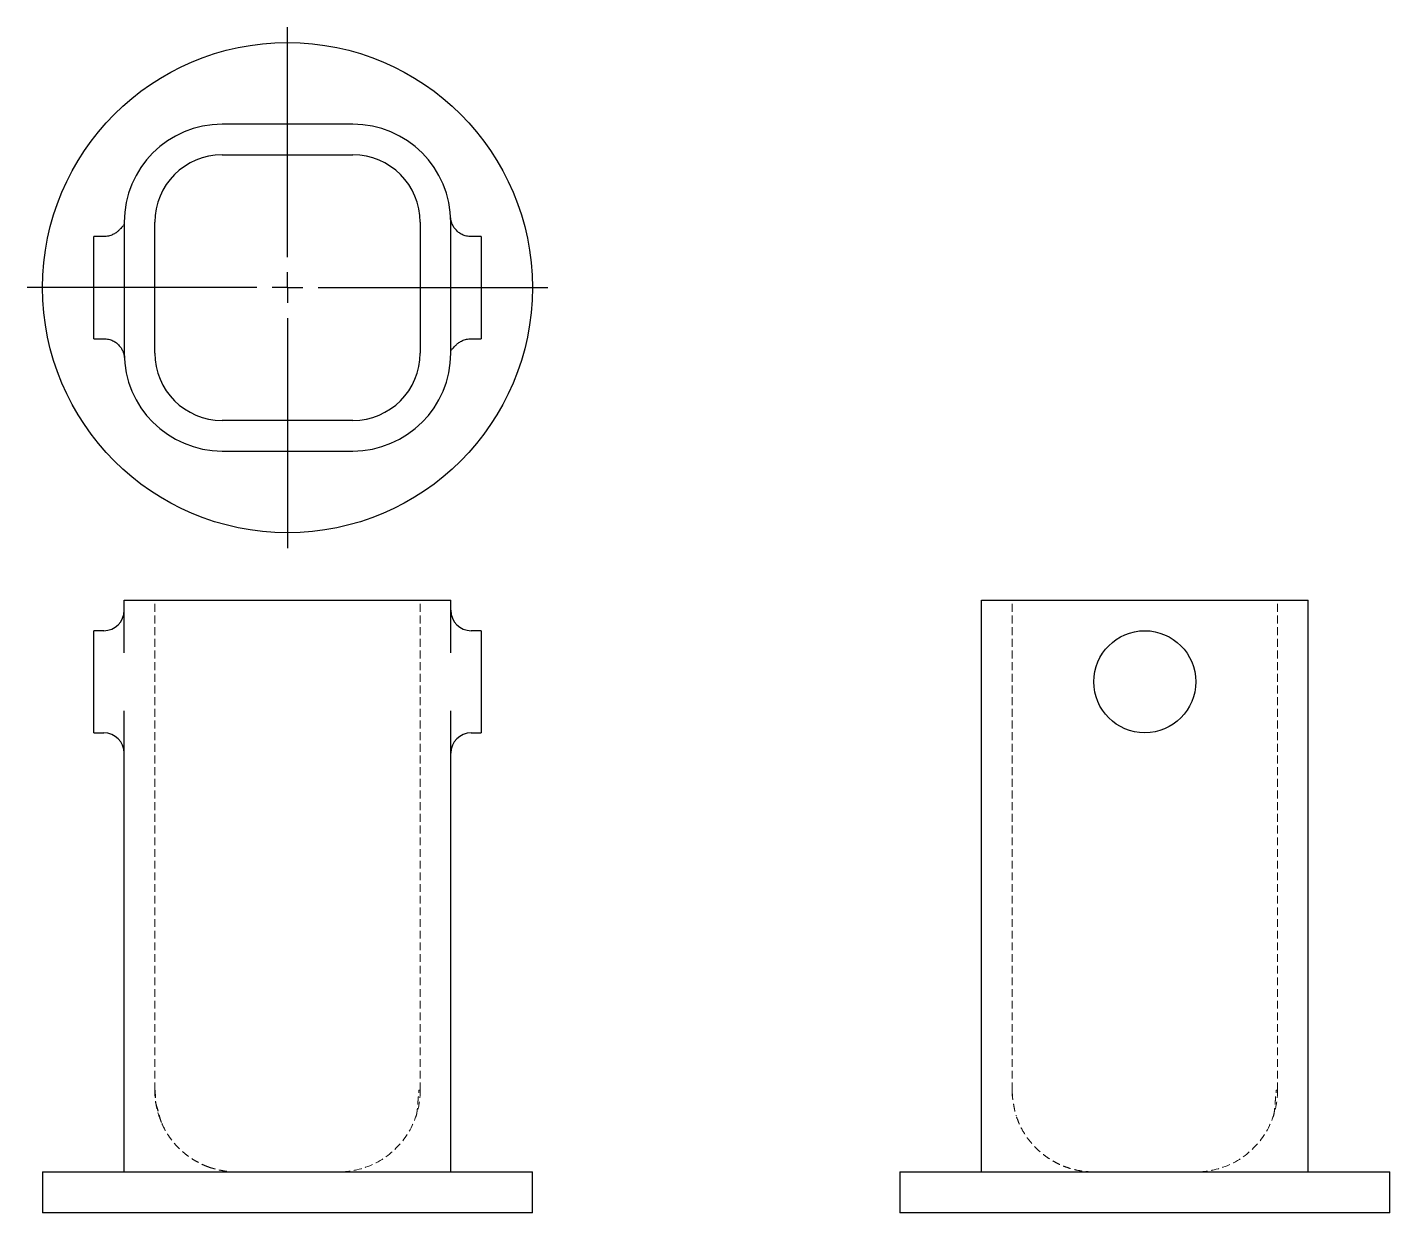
# Model space of a CAD drawing. Header units: millimetres. Extents: x 41 to 263, y 7 to 200.
import ezdxf

# ---------------------------------------------------------------- set-up
doc = ezdxf.new("R2010")
doc.units = ezdxf.units.MM
doc.linetypes.add('HIDDEN', pattern=[1.905, 1.27, -0.635])
doc.layers.add('10', color=7, linetype='Continuous')

# ---------------------------------------------------------------- blocks, each defined once
blk = doc.blocks.new('SW_CENTERMARKSYMBOL_0')
at = {"layer": '10', "color": 0}
for p, q in [((0, 5), (0, 42.5)), ((0, 0), (0, 2.5)), ((-5, 0), (-42.5, 0)), ((0, 0), (-2.5, 0)), ((0, 0), (0, -2.5)), ((0, 0), (2.5, 0)), ((5, 0), (42.5, 0)), ((0, -5), (0, -42.5))]:
    blk.add_line(p, q, dxfattribs=at)

msp = doc.modelspace()

# ---------------------------------------------------------------- linework, layer by layer
at = {"color": 7, "linetype": 'Continuous', "lineweight": 25}
for p, q in [((93.67, 184.67), (72.33, 184.67)), ((72.33, 179.68), (93.67, 179.68)), ((56.33, 168.67), (56.27, 168.07)), ((56.33, 168.67), (56.33, 147.33)), ((61.32, 147.33), (61.32, 168.67)), ((104.68, 168.67), (104.68, 147.33)), ((109.67, 147.33), (109.67, 168.67)), ((53.05, 166.33), (51.35, 166.33)), ((51.35, 149.67), (51.35, 166.33)), ((114.65, 166.33), (112.95, 166.33)), ((114.65, 166.33), (114.65, 149.67)), ((51.35, 149.67), (53.05, 149.67)), ((112.95, 149.67), (114.65, 149.67)), ((109.67, 147.33), (109.73, 147.93)), ((93.67, 136.32), (72.33, 136.32)), ((72.33, 131.33), (93.67, 131.33)), ((56.33, 98.39), (56.33, 107)), ((56.33, 107), (72.33, 107)), ((72.33, 107), (93.67, 107)), ((93.67, 107), (109.67, 107)), ((109.67, 98.39), (109.67, 107)), ((196.33, 13.67), (196.33, 107)), ((196.33, 107), (212.33, 107)), ((212.33, 107), (233.67, 107)), ((233.67, 107), (249.67, 107)), ((249.67, 13.67), (249.67, 107)), ((53, 102), (51.35, 102)), ((51.35, 93.67), (51.35, 102)), ((114.65, 102), (113, 102)), ((114.65, 102), (114.65, 85.33)), ((51.35, 85.33), (51.35, 93.67)), ((56.33, 13.67), (56.33, 88.94)), ((109.67, 13.67), (109.67, 88.94)), ((51.35, 85.33), (53, 85.33)), ((113, 85.33), (114.65, 85.33)), ((43, 13.67), (43, 7)), ((43, 13.67), (123, 13.67)), ((123, 7), (123, 13.67)), ((183, 13.67), (183, 7)), ((183, 13.67), (223, 13.67)), ((223, 13.67), (263, 13.67)), ((263, 7), (263, 13.67)), ((123, 7), (43, 7)), ((223, 7), (183, 7)), ((263, 7), (223, 7))]:
    msp.add_line(p, q, dxfattribs=at)
at = {"color": 7, "linetype": 'HIDDEN', "lineweight": 18}
for p, q in [((56.27, 168.07), (56.23, 168.07)), ((109.73, 147.93), (109.77, 147.93)), ((61.32, 27), (61.32, 107)), ((104.68, 27), (104.68, 107)), ((201.32, 27), (201.32, 107)), ((244.68, 27), (244.68, 107)), ((230.74, 96.68), (230.62, 97.04)), ((214.67, 93.67), (214.67, 93.6)), ((61.37, 27), (61.48, 25.02)), ((104.68, 27), (104.47, 27)), ((201.39, 25.9), (201.32, 27)), ((244.68, 27), (244.47, 27)), ((61.53, 24.8), (61.89, 23.16))]:
    msp.add_line(p, q, dxfattribs=at)
at = {"color": 7, "linetype": 'Continuous', "lineweight": 25}
for centre, radius in [((83, 158), 40), ((223, 93.67), 8.33)]:
    msp.add_circle(centre, radius, dxfattribs=at)
for centre, radius, start, end in [((72.33, 168.67), 16, 90, 180), ((93.67, 168.67), 16, 0, 90), ((72.33, 168.67), 11.01, 90, 179.9999), ((93.67, 168.67), 11.01, 0.0001, 90), ((72.33, 147.33), 16, 180, 270), ((72.33, 147.33), 11.01, 180.0001, 270), ((93.67, 147.33), 11.01, 270, 359.9999), ((93.67, 147.33), 16, 270, 0), ((53, 105.33), 3.33, 270, 0), ((113, 105.33), 3.33, 180, 270), ((53, 82), 3.33, 0, 90), ((113, 82), 3.33, 90, 180)]:
    msp.add_arc(centre, radius, start, end, dxfattribs=at)
for points, knots in [([(112.97, 166.33), (112.72, 166.35), (112.21, 166.39), (111.52, 166.64), (110.93, 167), (110.45, 167.46), (110.09, 167.95), (109.85, 168.46), (109.69, 168.96), (109.67, 169.25), (109.65, 169.39)], [0, 0, 0, 0, 0.142573, 0.278298, 0.407348, 0.530782, 0.650124, 0.766842, 0.882739, 1, 1, 1, 1]), ([(56.16, 168.08), (56.12, 168.03), (56.03, 167.96), (55.79, 167.68), (55.46, 167.33), (55.02, 166.96), (54.46, 166.63), (53.78, 166.39), (53.28, 166.35), (53.03, 166.33)], [0, 0, 0, 0, 0.177541, 0.334327, 0.474797, 0.605068, 0.732195, 0.862421, 1, 1, 1, 1]), ([(53.03, 149.67), (53.28, 149.65), (53.79, 149.61), (54.48, 149.36), (55.07, 149), (55.55, 148.54), (55.91, 148.05), (56.15, 147.54), (56.31, 147.04), (56.33, 146.75), (56.35, 146.61)], [0, 0, 0, 0, 0.142573, 0.278298, 0.407348, 0.530782, 0.650124, 0.766842, 0.882739, 1, 1, 1, 1]), ([(109.84, 147.92), (109.88, 147.97), (109.97, 148.04), (110.21, 148.32), (110.54, 148.67), (110.98, 149.04), (111.54, 149.37), (112.22, 149.61), (112.72, 149.65), (112.97, 149.67)], [0, 0, 0, 0, 0.177541, 0.334327, 0.474797, 0.605068, 0.732195, 0.862421, 1, 1, 1, 1])]:
    msp.add_open_spline(points, degree=3, knots=knots, dxfattribs=at)
at = {"color": 7, "linetype": 'HIDDEN', "lineweight": 18}
for points, knots in [([(214.95, 91.54), (214.97, 91.45), (215.04, 91.17), (215.19, 90.76), (215.32, 90.43), (215.38, 90.29)], [0, 0, 0, 0, 0.208776, 0.647406, 1, 1, 1, 1]), ([(70.21, 14.44), (69.99, 14.51), (69.47, 14.7), (68.7, 15.06), (67.89, 15.5), (67.14, 15.97), (66.45, 16.48), (65.81, 17.01), (65.19, 17.59), (64.59, 18.23), (64.02, 18.94), (63.42, 19.79), (62.82, 20.82), (62.2, 22.15), (61.71, 23.65), (61.38, 25.32), (61.34, 26.44), (61.32, 27)], [0, 0, 0, 0, 0.043461, 0.101372, 0.157485, 0.2118, 0.264321, 0.315047, 0.363983, 0.4199, 0.475272, 0.530105, 0.611335, 0.69138, 0.796264, 0.899121, 1, 1, 1, 1]), ([(104.68, 27), (104.68, 26), (104.45, 24.01), (103.13, 20.22), (99.94, 16.22), (95.34, 14), (92.34, 13.67), (91.35, 13.67)], [-1.570796, -1.570796, -1.570796, -1.570796, -1.346397, -1.121997, -0.673198, -0.224399, 0, 0, 0, 0]), ([(104, 22.81), (104.04, 22.92), (104.1, 23.15), (104.17, 23.6), (104.22, 24.1), (104.27, 24.65), (104.31, 25.24), (104.36, 25.84), (104.41, 26.44), (104.45, 26.81), (104.46, 27)], [0, 0, 0, 0, 0.150921, 0.292619, 0.424827, 0.548179, 0.664311, 0.775897, 0.886475, 1, 1, 1, 1]), ([(244.68, 27), (244.68, 26), (244.45, 24.01), (243.13, 20.22), (239.94, 16.22), (235.34, 14), (232.34, 13.67), (231.35, 13.67)], [-1.570796, -1.570796, -1.570796, -1.570796, -1.346397, -1.121997, -0.673198, -0.224399, 0, 0, 0, 0]), ([(244, 22.81), (244.04, 22.92), (244.1, 23.15), (244.17, 23.6), (244.22, 24.1), (244.27, 24.65), (244.31, 25.24), (244.36, 25.84), (244.41, 26.44), (244.45, 26.81), (244.46, 27)], [0, 0, 0, 0, 0.150921, 0.292619, 0.424827, 0.548179, 0.664311, 0.775897, 0.886475, 1, 1, 1, 1]), ([(61.5, 24.79), (61.52, 24.74), (61.54, 24.65), (61.63, 24.42), (61.71, 24.18), (61.77, 23.99), (61.83, 23.77), (61.92, 23.44), (62.03, 22.98), (62.18, 22.42), (62.36, 21.84), (62.51, 21.5), (62.59, 21.31)], [0, 0, 0, 0, 0.13841, 0.246545, 0.292957, 0.336997, 0.381205, 0.427938, 0.535265, 0.666895, 0.823106, 1, 1, 1, 1]), ([(201.32, 26.67), (201.33, 26.53), (201.34, 26.26), (201.4, 25.77), (201.48, 25.25), (201.57, 24.72), (201.66, 24.19), (201.8, 23.49), (201.92, 23.08), (202, 22.81)], [0, 0, 0, 0, 0.139731, 0.266037, 0.383422, 0.497087, 0.612183, 0.732947, 1, 1, 1, 1]), ([(214.65, 13.67), (214.11, 13.69), (213.09, 13.72), (211.7, 13.98), (210.54, 14.3), (209.56, 14.67), (208.7, 15.06), (207.89, 15.5), (207.14, 15.97), (206.45, 16.48), (205.81, 17.01), (205.09, 17.69), (204.31, 18.55), (203.52, 19.62), (202.86, 20.73), (202.29, 21.92), (202.03, 22.76), (201.89, 23.2)], [0, 0, 0, 0, 0.096103, 0.179479, 0.250124, 0.308034, 0.363486, 0.417216, 0.469225, 0.519516, 0.568089, 0.614947, 0.693901, 0.771066, 0.846457, 0.920088, 1, 1, 1, 1]), ([(69.99, 14.51), (70.2, 14.43), (70.51, 14.33), (71, 14.19), (71.4, 14.08), (71.94, 13.95), (72.67, 13.81), (73.61, 13.69), (74.28, 13.68), (74.65, 13.67)], [0, 0, 0, 0, 0.156091, 0.225462, 0.296556, 0.405111, 0.560181, 0.759232, 1, 1, 1, 1])]:
    msp.add_open_spline(points, degree=3, knots=knots, dxfattribs=at)

# ---------------------------------------------------------------- block references
at = {"layer": '10'}
msp.add_blockref('SW_CENTERMARKSYMBOL_0', (83, 158), dxfattribs=at)

doc.saveas('drawing.dxf')
